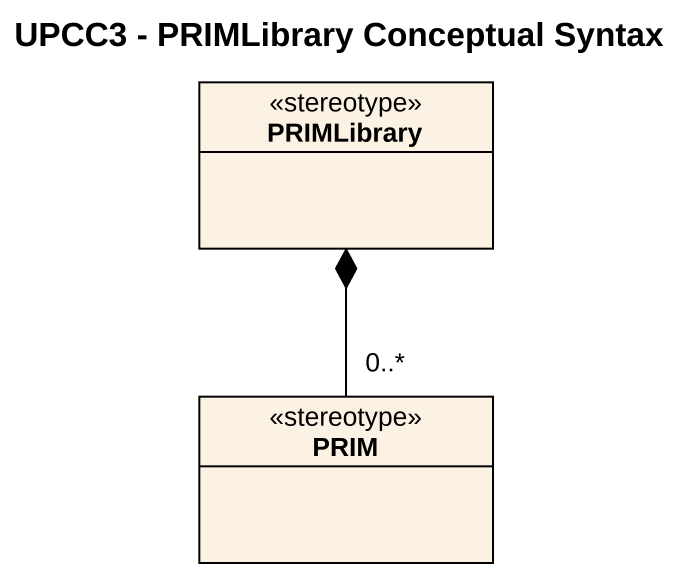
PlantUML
@startuml
title UPCC3 - PRIMLibrary Conceptual Syntax
hide circle
hide empty members
class PRIMLibrary <<stereotype>>
class PRIM <<stereotype>>
PRIM "0..*" -up-* PRIMLibrary
@enduml
